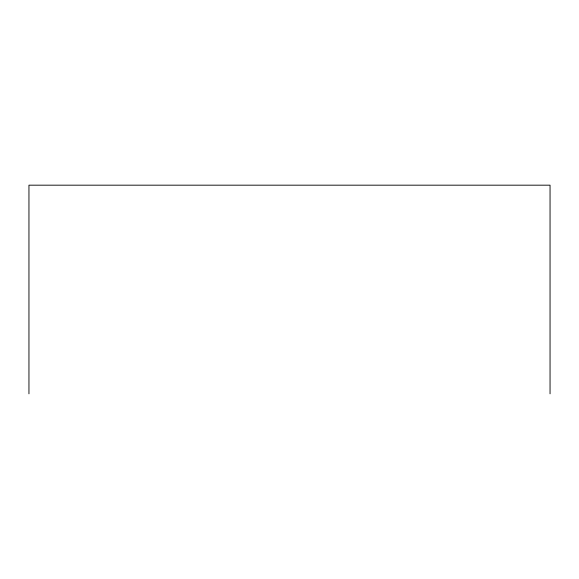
<?xml version="1.0" encoding="UTF-8"?>
<svg xmlns="http://www.w3.org/2000/svg" width="579" height="579" viewBox="0 0 579 579"><rect width="100%" height="100%" fill="white"/><g stroke="black" fill="none" stroke-linecap="round" stroke-linejoin="round"><path stroke-width="0.87" d="M550.05 393.821L550.05 185.179L28.95 185.179L28.95 393.821"/></g></svg>
